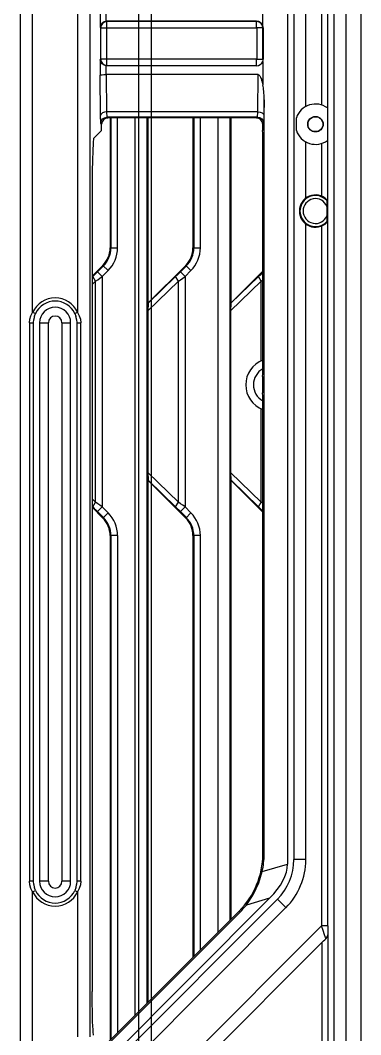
# Model space of a CAD drawing. Header units: millimetres. Extents: x -3132 to 28633, y 682 to 5849.
# Drawn here: x 23500.3 to 23555.2, y 2426 to 2589.5 of the extents above; entities that cross this region are included whole.
import ezdxf

# ---------------------------------------------------------------- set-up
doc = ezdxf.new("R2010")
doc.units = ezdxf.units.MM

# ---------------------------------------------------------------- blocks, each defined once
blk = doc.blocks.new('rtjg')
at = {"linetype": 'Continuous'}
for p, q in [((18733.7, 2496.98), (18733.7, 2030.64)), ((18729.37, 2494.41), (18729.37, 2033.21)), ((18731.37, 2031.98), (18731.37, 2495.64)), ((18678.76, 2431.12), (18678.76, 2096.5)), ((18690.02, 2103.73), (18690.02, 2423.89)), ((18728.37, 2121.65), (18728.37, 2405.97)), ((18721.89, 2396.04), (18721.89, 2131.58)), ((18722.89, 2395.32), (18722.89, 2132.3)), ((18680.76, 2220.49), (18680.76, 2307.13)), ((18688.02, 2307.13), (18688.02, 2220.49)), ((18724.83, 2253.66), (18724.83, 2273.96)), ((18727.37, 2273.71), (18727.37, 2253.91)), ((18717.89, 2266.71), (18717.89, 2270.52)), ((18691.65, 2268.91), (18691.65, 2266.42)), ((18692.64, 2267.39), (18692.64, 2268.81)), ((18716.89, 2267.39), (18692.68, 2267.39)), ((18692.72, 2267.34), (18692.68, 2267.39)), ((18716.89, 2267.34), (18692.72, 2267.34)), ((18692.72, 2260.28), (18692.72, 2267.34)), ((18716.89, 2266.35), (18716.89, 2267.39)), ((18691.65, 2266.42), (18691.72, 2266.35)), ((18691.72, 2266.35), (18716.93, 2266.35)), ((18691.72, 2266.35), (18691.72, 2261.27)), ((18716.93, 2266.35), (18716.93, 2261.27)), ((18717.92, 2266.31), (18716.93, 2266.31)), ((18717.92, 2261.31), (18717.92, 2266.31)), ((18717.97, 2266.31), (18717.97, 2261.31)), ((18691.65, 2261.19), (18691.72, 2261.27)), ((18691.65, 2261.19), (18691.65, 2258.7)), ((18716.93, 2261.27), (18691.72, 2261.27)), ((18716.89, 2260.28), (18716.89, 2261.27)), ((18716.93, 2261.31), (18717.92, 2261.31)), ((18717.89, 2260.91), (18717.89, 2257.1)), ((18716.89, 2260.23), (18692.64, 2260.23)), ((18692.64, 2258.81), (18692.64, 2260.23)), ((18692.72, 2260.28), (18716.89, 2260.28)), ((18691.7, 2252.23), (18691.65, 2258.7)), ((18717.14, 2258.81), (18692.64, 2258.81)), ((18692.64, 2258.81), (18692.69, 2252.79)), ((18717.09, 2252.79), (18717.14, 2258.81)), ((18718.1, 2254.72), (18718.08, 2252.23)), ((18718.1, 2133.2), (18718.1, 2254.72)), ((18717.08, 2252.79), (18692.7, 2252.79)), ((18692.7, 2252.79), (18692.74, 2251.94)), ((18717.04, 2251.94), (18717.08, 2252.79)), ((18728.32, 2253.42), (18728.32, 2248.2)), ((18691.75, 2250.95), (18691.7, 2252.23)), ((18691.89, 2250.81), (18691.75, 2250.95)), ((18717.02, 2251.94), (18692.76, 2251.94)), ((18692.76, 2251.94), (18692.89, 2251.81)), ((18716.89, 2251.81), (18692.89, 2251.81)), ((18693.26, 2251.81), (18693.26, 2230.89)), ((18693.4, 2251.81), (18693.4, 2230.89)), ((18694.45, 2230.89), (18694.45, 2251.81)), ((18697.27, 2251.81), (18697.27, 2107.2)), ((18699.26, 2109.19), (18699.26, 2251.81)), ((18699.41, 2222.01), (18699.41, 2251.81)), ((18706.63, 2251.81), (18706.63, 2230.89)), ((18706.77, 2251.81), (18706.77, 2230.89)), ((18707.82, 2230.89), (18707.82, 2251.81)), ((18710.64, 2251.81), (18710.64, 2120.57)), ((18712.63, 2122.56), (18712.63, 2251.81)), ((18712.78, 2222.01), (18712.78, 2251.81)), ((18716.89, 2251.81), (18717.02, 2251.94)), ((18717.82, 2251.16), (18717.82, 2249.87)), ((18718.03, 2250.95), (18717.89, 2250.81)), ((18723.31, 2249.78), (18723.31, 2251.84)), ((18690.6, 2248.52), (18691.89, 2249.81)), ((18691.89, 2249.81), (18691.89, 2250.81)), ((18717.82, 2249.87), (18717.86, 2249.78)), ((18717.89, 2211.16), (18717.89, 2248.79)), ((18724.83, 2238.89), (18724.83, 2247.96)), ((18727.37, 2247.71), (18727.37, 2239.22)), ((18690.35, 2241.54), (18690.35, 2111.08)), ((18728.24, 2238.63), (18728.24, 2234.99)), ((18724.83, 2132.3), (18724.83, 2234.73)), ((18727.37, 2234.4), (18727.37, 2121.65)), ((18693.26, 2230.89), (18694.45, 2230.89)), ((18706.63, 2230.89), (18707.82, 2230.89)), ((18692.09, 2228.06), (18690.35, 2226.32)), ((18692.19, 2227.97), (18691.24, 2227.02)), ((18692.93, 2227.22), (18692.09, 2228.06)), ((18705.46, 2228.06), (18699.41, 2222.01)), ((18705.56, 2227.97), (18704.61, 2227.02)), ((18706.3, 2227.22), (18705.46, 2228.06)), ((18691.24, 2227.02), (18691.98, 2226.27)), ((18691.98, 2226.27), (18692.93, 2227.22)), ((18704.61, 2227.02), (18705.35, 2226.27)), ((18705.35, 2226.27), (18706.3, 2227.22)), ((18717.89, 2227.12), (18712.78, 2222.01)), ((18690.35, 2224.96), (18690.91, 2225.5)), ((18690.91, 2225.5), (18690.45, 2226.25)), ((18690.91, 2189.9), (18690.91, 2225.5)), ((18691.98, 2226.27), (18691.98, 2189.13)), ((18699.32, 2220.71), (18704.28, 2225.5)), ((18703.82, 2226.25), (18699.39, 2221.97)), ((18704.28, 2225.5), (18703.82, 2226.25)), ((18704.28, 2189.9), (18704.28, 2225.5)), ((18705.35, 2226.27), (18705.35, 2189.13)), ((18712.69, 2220.71), (18717.65, 2225.5)), ((18717.19, 2226.25), (18712.76, 2221.97)), ((18717.65, 2225.5), (18717.19, 2226.25)), ((18717.65, 2225.5), (18717.89, 2225.67)), ((18717.65, 2212.69), (18717.65, 2225.5)), ((18699.39, 2221.97), (18699.32, 2220.71)), ((18699.41, 2222), (18699.39, 2221.97)), ((18712.76, 2221.97), (18712.69, 2220.71)), ((18712.78, 2222), (18712.76, 2221.97)), ((18680.32, 2219.38), (18680.49, 2219.95)), ((18680.49, 2219.95), (18680.76, 2220.49)), ((18681.21, 2220.28), (18680.76, 2220.49)), ((18681.06, 2219.88), (18681.21, 2220.28)), ((18688.02, 2220.49), (18687.57, 2220.28)), ((18687.57, 2220.28), (18687.72, 2219.87)), ((18688.02, 2220.49), (18688.29, 2219.95)), ((18688.29, 2219.95), (18688.46, 2219.38)), ((18699.32, 2220.71), (18699.32, 2194.7)), ((18712.69, 2220.71), (18712.69, 2194.7)), ((18680.27, 2218.81), (18680.32, 2219.38)), ((18680.27, 2218.81), (18680.89, 2218.81)), ((18680.27, 2218.81), (18680.27, 2128.81)), ((18680.89, 2218.81), (18680.93, 2219.33)), ((18680.89, 2128.81), (18680.89, 2218.81)), ((18681.89, 2218.81), (18683.3, 2218.81)), ((18681.89, 2218.81), (18681.89, 2128.81)), ((18683.3, 2128.81), (18683.3, 2218.81)), ((18685.47, 2218.81), (18686.89, 2218.81)), ((18685.47, 2218.81), (18685.47, 2128.81)), ((18686.89, 2128.81), (18686.89, 2218.81)), ((18687.85, 2219.33), (18687.89, 2218.81)), ((18687.89, 2218.81), (18688.51, 2218.81)), ((18687.89, 2218.81), (18687.89, 2128.81)), ((18688.46, 2219.38), (18688.51, 2218.81)), ((18688.51, 2128.81), (18688.51, 2218.81)), ((18717.86, 2210.17), (18717.82, 2210.11)), ((18717.82, 2210.11), (18717.82, 2207.51)), ((18717.86, 2207.45), (18717.82, 2207.51)), ((18717.89, 2133.2), (18717.89, 2206.46)), ((18717.65, 2189.9), (18717.65, 2204.93)), ((18704.28, 2189.9), (18699.32, 2194.7)), ((18699.32, 2194.7), (18699.39, 2193.43)), ((18717.65, 2189.9), (18712.69, 2194.7)), ((18712.69, 2194.7), (18712.76, 2193.43)), ((18699.4, 2193.43), (18703.82, 2189.16)), ((18699.41, 2193.41), (18705.46, 2187.34)), ((18699.41, 2109.33), (18699.41, 2193.41)), ((18712.77, 2193.43), (18717.19, 2189.16)), ((18712.78, 2193.41), (18717.89, 2188.29)), ((18712.78, 2122.7), (18712.78, 2193.41)), ((18690.91, 2189.9), (18690.35, 2190.45)), ((18690.35, 2189.08), (18692.09, 2187.34)), ((18690.45, 2189.16), (18690.91, 2189.9)), ((18691.98, 2189.13), (18691.24, 2188.39)), ((18692.93, 2188.18), (18691.98, 2189.13)), ((18703.82, 2189.16), (18704.28, 2189.9)), ((18705.35, 2189.13), (18704.61, 2188.39)), ((18706.3, 2188.18), (18705.35, 2189.13)), ((18717.19, 2189.16), (18717.65, 2189.9)), ((18717.89, 2189.74), (18717.65, 2189.9)), ((18691.24, 2188.39), (18692.19, 2187.44)), ((18692.09, 2187.34), (18692.93, 2188.18)), ((18704.61, 2188.39), (18705.56, 2187.44)), ((18705.46, 2187.34), (18706.3, 2188.18)), ((18694.45, 2184.51), (18693.26, 2184.51)), ((18693.26, 2184.51), (18693.26, 2103.19)), ((18693.4, 2184.51), (18693.4, 2103.33)), ((18694.45, 2184.51), (18694.45, 2104.38)), ((18707.82, 2184.51), (18706.63, 2184.51)), ((18706.63, 2184.51), (18706.63, 2116.56)), ((18706.77, 2184.51), (18706.77, 2116.7)), ((18707.82, 2117.75), (18707.82, 2184.51)), ((18718.1, 2133.2), (18717.89, 2133.2)), ((18717.79, 2130.38), (18721.89, 2131.58)), ((18724.83, 2132.3), (18722.89, 2132.3)), ((18680.89, 2128.81), (18680.27, 2128.81)), ((18680.32, 2128.24), (18680.27, 2128.81)), ((18680.93, 2128.29), (18680.89, 2128.81)), ((18683.3, 2128.81), (18681.89, 2128.81)), ((18686.89, 2128.81), (18685.47, 2128.81)), ((18687.89, 2128.81), (18687.85, 2128.29)), ((18688.51, 2128.81), (18687.89, 2128.81)), ((18688.51, 2128.81), (18688.46, 2128.23)), ((18680.49, 2127.67), (18680.32, 2128.24)), ((18680.76, 2127.13), (18680.49, 2127.67)), ((18680.76, 2127.13), (18681.21, 2127.34)), ((18680.76, 2096.5), (18680.76, 2127.13)), ((18681.21, 2127.34), (18681.05, 2127.75)), ((18687.72, 2127.74), (18687.57, 2127.34)), ((18687.57, 2127.34), (18688.02, 2127.13)), ((18688.29, 2127.67), (18688.02, 2127.13)), ((18688.02, 2127.13), (18688.02, 2103.76)), ((18688.46, 2128.23), (18688.29, 2127.67)), ((18692.57, 2098.26), (18720.25, 2125.94)), ((18718.99, 2126.09), (18693.08, 2100.18)), ((18718.99, 2126.09), (18715.24, 2124.99)), ((18720.25, 2125.94), (18721.62, 2124.57)), ((18721.62, 2124.57), (18692.62, 2095.57)), ((18692.68, 2102.61), (18714.08, 2124.01)), ((18693.14, 2102.76), (18714.23, 2123.85)), ((18714.08, 2124.01), (18714.23, 2123.85)), ((18692.62, 2086.9), (18727.37, 2121.65)), ((18728.37, 2121.65), (18727.37, 2121.65)), ((18727.64, 2120.86), (18727.37, 2121.65)), ((18728.42, 2034.83), (18728.42, 2120.48)), ((18728.42, 2120.35), (18728.42, 2120.48)), ((18728.42, 2120.35), (18728.42, 2120.48)), ((18727.42, 2118.96), (18693.28, 2084.82)), ((18727.42, 2118.96), (18727.42, 2034.29)), ((18728.1, 2119.57), (18728.3, 2119.84))]:
    blk.add_line(p, q, dxfattribs=at)
for points in [[(18692.68, 2267.39), (18692.29, 2267.31), (18691.97, 2267.11), (18691.74, 2266.8), (18691.65, 2266.42)], [(18692.72, 2267.34), (18692.34, 2267.27), (18692.02, 2267.05), (18691.8, 2266.73), (18691.72, 2266.35)], [(18692.64, 2260.24), (18692.29, 2260.31), (18691.97, 2260.51), (18691.74, 2260.81), (18691.65, 2261.19)], [(18691.72, 2261.27), (18691.8, 2260.89), (18692.02, 2260.57), (18692.34, 2260.35), (18692.72, 2260.28)], [(18691.65, 2258.7), (18691.73, 2258.74), (18691.95, 2258.78), (18692.27, 2258.8), (18692.64, 2258.81)], [(18717.14, 2258.81), (18717.22, 2258.79), (18717.29, 2258.75), (18717.36, 2258.68), (18717.43, 2258.59), (18717.49, 2258.49), (18717.55, 2258.37), (18717.6, 2258.24), (18717.66, 2258.09), (18717.71, 2257.93), (18717.76, 2257.75), (18717.8, 2257.55), (18717.85, 2257.33), (18717.89, 2257.1)], [(18692.7, 2252.79), (18692.35, 2252.75), (18692.02, 2252.63), (18691.79, 2252.45), (18691.7, 2252.23)], [(18717.09, 2252.79), (18717.46, 2252.74), (18717.77, 2252.62), (18717.99, 2252.45), (18718.08, 2252.23)], [(18691.75, 2250.95), (18691.83, 2251.33), (18692.05, 2251.65), (18692.37, 2251.86), (18692.74, 2251.94)], [(18717.04, 2251.94), (18717.4, 2251.87), (18717.72, 2251.66), (18717.94, 2251.34), (18718.03, 2250.95)], [(18690.52, 2247.77), (18690.45, 2246.52), (18690.39, 2245), (18690.36, 2243.26), (18690.35, 2241.54)], [(18691.24, 2227.02), (18690.97, 2226.75), (18690.71, 2226.49), (18690.45, 2226.25)], [(18704.61, 2227.02), (18704.34, 2226.75), (18704.08, 2226.49), (18703.82, 2226.25)], [(18717.89, 2226.93), (18717.71, 2226.75), (18717.45, 2226.49), (18717.19, 2226.25)], [(18690.91, 2225.5), (18691.26, 2225.75), (18691.62, 2226.01), (18691.98, 2226.27)], [(18704.28, 2225.5), (18704.63, 2225.75), (18704.99, 2226.01), (18705.35, 2226.27)], [(18699.4, 2193.4), (18699.4, 2193.41), (18699.4, 2193.42), (18699.4, 2193.43)], [(18712.77, 2193.4), (18712.77, 2193.41), (18712.77, 2193.42), (18712.77, 2193.43)], [(18690.45, 2189.16), (18690.71, 2188.91), (18690.97, 2188.65), (18691.24, 2188.39)], [(18691.98, 2189.13), (18691.62, 2189.4), (18691.26, 2189.65), (18690.91, 2189.9)], [(18703.82, 2189.16), (18704.08, 2188.91), (18704.34, 2188.65), (18704.61, 2188.39)], [(18705.35, 2189.13), (18704.99, 2189.4), (18704.63, 2189.65), (18704.28, 2189.9)], [(18717.19, 2189.16), (18717.45, 2188.91), (18717.71, 2188.65), (18717.89, 2188.47)], [(18715.24, 2124.99), (18716.4, 2126.72), (18717.24, 2128.54), (18717.79, 2130.38)], [(18728.1, 2119.57), (18728.02, 2119.78), (18727.86, 2120.21), (18727.64, 2120.86)], [(18728.3, 2119.84), (18728.39, 2120.12), (18728.42, 2120.35)], [(18728.37, 2121.65), (18728.37, 2121.12), (18728.38, 2120.68), (18728.39, 2120.38), (18728.4, 2120.27)], [(18727.42, 2118.96), (18727.67, 2119.2), (18727.9, 2119.4), (18728.1, 2119.57)], [(18690.51, 2104.9), (18690.44, 2106.18), (18690.39, 2107.64), (18690.36, 2109.32), (18690.35, 2111.08)], [(18690.6, 2104.03), (18690.57, 2104.15), (18690.54, 2104.44), (18690.51, 2104.9)]]:
    blk.add_lwpolyline(points, dxfattribs=at)
for radius in [1.25, 1.2]:
    blk.add_circle((18726.39, 2250.81), radius, dxfattribs=at)
for centre, radius, start, end in [((18716.89, 2266.31), 1.08, 21.7738, 90), ((18716.89, 2266.31), 1.03, 0, 90), ((18716.89, 2261.31), 1.08, 270, 338.2262), ((18726.39, 2250.81), 3.25, 53.4409, 161.5738), ((18726.39, 2250.81), 3.25, 198.4262, 306.5591), ((18726.39, 2236.81), 2.6, 44.7039, 315.2961), ((18726.39, 2236.81), 2.5, 42.1794, 317.8206), ((18726.39, 2236.81), 2, 22.1314, 337.8687), ((18689.26, 2230.89), 4, 314.9993, 360), ((18689.26, 2230.89), 4.13, 315, 0), ((18689.26, 2230.89), 5.19, 315, 360), ((18702.63, 2230.89), 4, 314.9993, 360), ((18702.63, 2230.89), 4.13, 315, 0), ((18702.63, 2230.89), 5.19, 315, 360), ((18684.39, 2218.81), 4, 24.7657, 155.2343), ((18684.39, 2218.81), 3.5, 24.7657, 155.2343), ((18684.39, 2218.81), 3.5, 162.1825, 171.465), ((18684.39, 2218.81), 2.5, 0, 180), ((18684.39, 2218.81), 1.09, 0, 180), ((18684.39, 2218.81), 3.5, 8.5024, 17.695), ((18719.39, 2208.81), 4.25, 110.8833, 249.1187), ((18719.39, 2208.81), 3, 119.714, 239.8218), ((18689.26, 2184.51), 4, 0, 45.0007), ((18689.26, 2184.51), 4.13, 0, 45), ((18689.26, 2184.51), 5.19, 0, 45), ((18702.63, 2184.51), 4, 0, 45.0007), ((18702.63, 2184.51), 4.13, 0, 45), ((18702.63, 2184.51), 5.19, 0, 45), ((18704.89, 2133.2), 13, 315, 0), ((18713.89, 2132.3), 9, 315, 0), ((18713.89, 2132.3), 10.94, 315, 0), ((18684.39, 2128.81), 3.5, 188.5024, 197.695), ((18684.39, 2128.81), 2.5, 180, 0), ((18684.39, 2128.81), 1.09, 180, 0), ((18684.39, 2128.81), 3.5, 342.1825, 351.465), ((18684.39, 2128.81), 4, 204.7657, 335.2343), ((18684.39, 2128.81), 3.5, 204.7657, 335.2343)]:
    blk.add_arc(centre, radius, start, end, dxfattribs=at)
for centre, major_axis, ratio, start_param, end_param in [((18716.91, 2266.31), (1.06, 0), 0.999848, 0, 0.386555), ((18716.91, 2261.31), (1.06, 0), 0.999848, -0.386555, 0), ((18717.09, 2252.19), (0.49, 5.38), 0.165033, -1.066596, -0.406055), ((18692.89, 2250.81), (0.705, -0.705), 0.998783, 2.356803, 3.926382), ((18716.89, 2250.81), (0.705, 0.705), 0.998783, 5.498396, 7.067974), ((18717.85, 2248.79), (0, 0.996), 0.034921, -1.570796, -0.087266), ((18690.6, 2240.03), (0.01, 8.49), 0.024678, 0.024703, 0.423129), ((18717.85, 2211.16), (0, 0.996), 0.034921, -3.089233, -1.570796), ((18717.85, 2206.46), (0, 0.996), 0.034921, -1.570796, -0.05236), ((18705.12, 2133.2), (12.99, 0), 0.999848, -0.219114, 0), ((18701.76, 2126.86), (19.96, 5.85), 0.432615, -0.669232, -0.126038), ((18705.2, 2132.88), (-9.03, 9.03), 0.99939, -3.141593, -3.022282)]:
    blk.add_ellipse(centre, major_axis=major_axis, ratio=ratio, start_param=start_param, end_param=end_param, dxfattribs=at)
blk = doc.blocks.new('*U107')
blk.add_blockref('rtjg', (-18489.39, -2267.31))
blk = doc.blocks.new('*U108')
at = {"color": 0, "linetype": 'ByBlock', "lineweight": -2, "transparency": 16777216}
blk.add_blockref('*U107', (0, 0), dxfattribs=at)
blk = doc.blocks.new('hfnv')
at = {"color": 114, "linetype": 'Continuous', "true_color": 0x139b48}
for p, q in [((20749.48, 6507.59), (20749.48, 7504.59)), ((20751.48, 7504.59), (20751.48, 6507.59))]:
    blk.add_line(p, q, dxfattribs=at)
blk = doc.blocks.new('*U116')
blk.add_blockref('hfnv', (-20547.98, -7013.09))
blk = doc.blocks.new('*U117')
at = {"color": 0, "linetype": 'ByBlock', "lineweight": -2, "transparency": 16777216}
blk.add_blockref('*U116', (0, 0), dxfattribs=at)

msp = doc.modelspace()

# ---------------------------------------------------------------- block references
for name, p in [('*U117', (23317.901, 2592.128)), ('*U108', (23310.901, 2589.228))]:
    msp.add_blockref(name, p)

doc.saveas('drawing.dxf')
